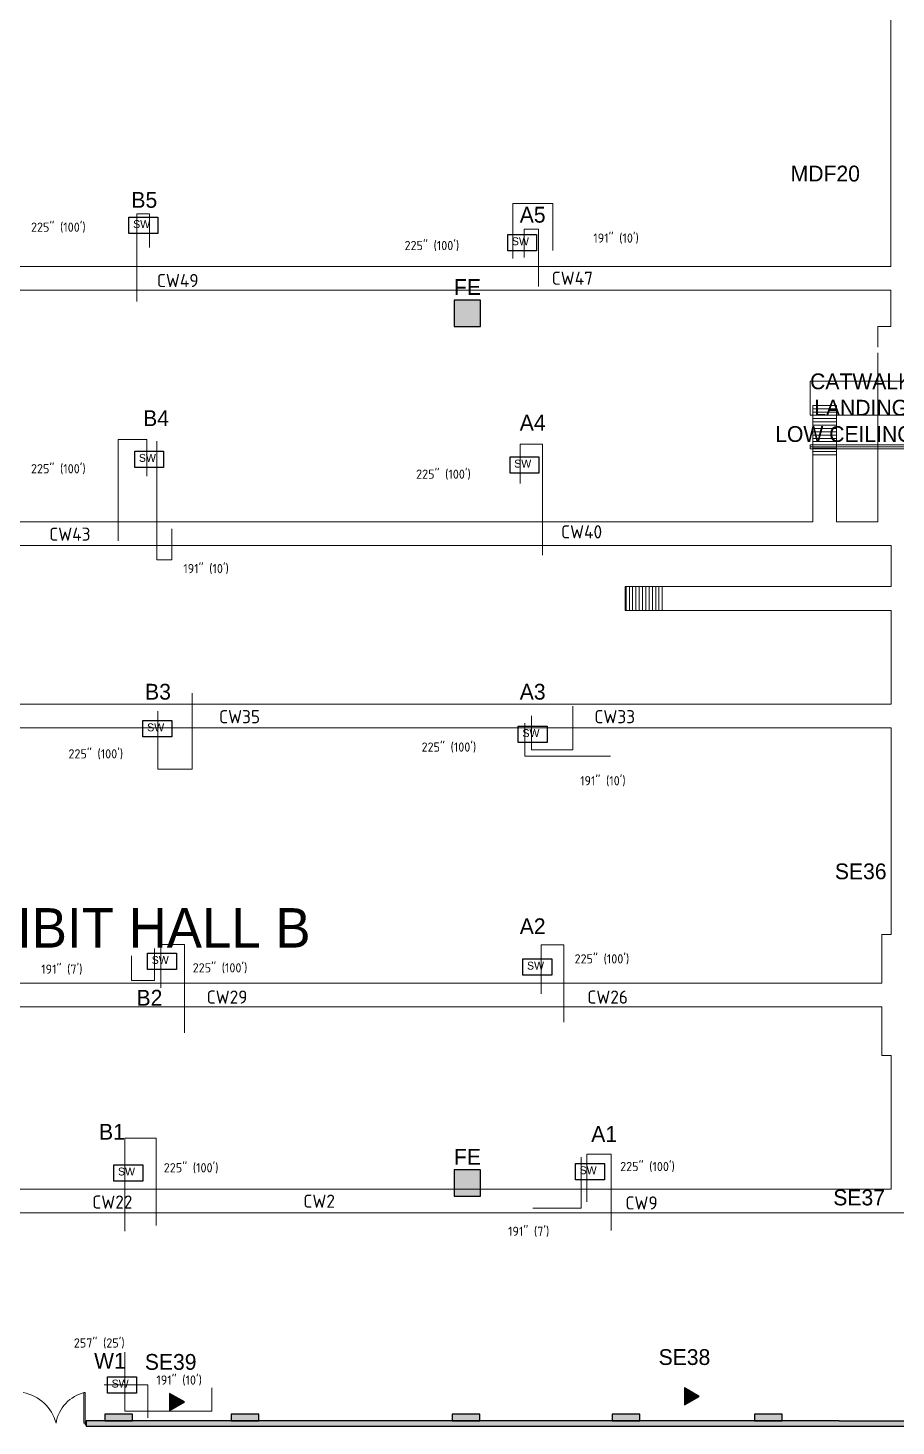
# Model space of a CAD drawing. Header units: inches. Extents: x 812 to 4509, y -5858 to -1986.
# Drawn here: x 2137 to 3456, y -5857 to -3734 of the extents above; entities that cross this region are included whole.
import ezdxf
from ezdxf.enums import TextEntityAlignment as Align

# ---------------------------------------------------------------- set-up
doc = ezdxf.new("R2010")
doc.units = ezdxf.units.IN
doc.header["$LTSCALE"] = 100
doc.header["$MEASUREMENT"] = 0
doc.linetypes.add('DASHEDTINY', pattern=[2.8575, 1.905, -0.9525])
for name, color, linetype, lineweight in [('bldg_catwalk1', 1, 'CONTINUOUS', 5), ('bldg_doors', 7, 'CONTINUOUS', 18), ('bldg_fire', 1, 'CONTINUOUS', 18), ('bldg_text1', 94, 'CONTINUOUS', 25), ('bldg_wallint', 7, 'CONTINUOUS', 25), ('bldg_wallintsol', 7, 'CONTINUOUS', 25), ('data_location', 110, 'CONTINUOUS', 25), ('Key', 120, 'CONTINUOUS', 25), ('Switch_Location', 40, 'CONTINUOUS', 25)]:
    doc.layers.add(name, color=color, linetype=linetype, lineweight=lineweight)
doc.layers.add('bldg_clmn', color=9, linetype='CONTINUOUS')
doc.layers.add('WIRE RUN', color=200, linetype='DASHEDTINY', lineweight=13, true_color=0xaa00ff)
doc.styles.add('bldgtx36', font='bldgtx36')
doc.styles.add('bldgtx48', font='bldgtx48')
doc.styles.add('iso3098', font='iso3098')
doc.styles.add('showtx24', font='showtx24')

msp = doc.modelspace()

# ---------------------------------------------------------------- hatches: boundary and pattern name
at = {"layer": 'bldg_clmn'}
for points in [[(2824.458227699164, -4186.990741286925), (2824.458227699164, -4146.990741286926), (2784.458227699164, -4146.990741286926), (2784.458227699164, -4186.990741286925)], [(2824.458227699164, -5507.990741286926), (2824.458227699164, -5467.990741286926), (2784.458227699164, -5467.990741286926), (2784.458227699164, -5507.990741286926)], [(2253.458227699163, -5848.990741286926), (2295.458227699163, -5848.990741286926), (2295.458227699163, -5838.990741286926), (2253.458227699163, -5838.990741286926)], [(2445.458227699163, -5848.990741286926), (2487.458227699163, -5848.990741286926), (2487.458227699163, -5838.990741286926), (2445.458227699163, -5838.990741286926)], [(2781.458227699163, -5848.990741286926), (2823.458227699163, -5848.990741286926), (2823.458227699163, -5838.990741286926), (2781.458227699163, -5838.990741286926)], [(3024.458227699156, -5848.990741286927), (3066.458227699156, -5848.990741286927), (3066.458227699156, -5838.990741286927), (3024.458227699156, -5838.990741286927)], [(3240.458227699156, -5848.990741286927), (3282.458227699156, -5848.990741286927), (3282.458227699156, -5838.990741286927), (3240.458227699156, -5838.990741286927)]]:
    msp.add_hatch(color=256, dxfattribs=at).paths.add_polyline_path(points, flags=0)
at = {"layer": 'bldg_wallintsol'}
for points in [[(3521.708227699159, -5752.990741286928), (3517.083227699159, -5752.990741286927), (3517.083227699159, -5848.990741286927), (3511.708227699157, -5848.990741286927), (3511.708227699157, -5752.990741286927), (3504.458227699156, -5752.990741286927), (3504.458227699156, -5848.990741286927), (3368.992481570487, -5848.990741286926), (2225.458227699164, -5848.990741286927), (2225.458227699164, -5857.115741286927), (3368.992481570487, -5857.115741286927), (3521.708227699159, -5857.115741286926)], [(3521.708227699159, -5752.990741286928), (3517.08322769916, -5752.990741286928), (3517.08322769916, -5848.990741286927), (3511.708227699157, -5848.990741286927), (3511.708227699157, -5752.990741286927), (3504.458227699156, -5752.990741286927), (3504.458227699156, -5848.990741286928), (3368.992481570487, -5848.990741286925), (3368.992481570486, -5857.115741286926), (3521.708227699159, -5857.115741286926)]]:
    msp.add_hatch(color=256, dxfattribs=at).paths.add_polyline_path(points, flags=0)
at = {"layer": 'data_location'}
for points in [[(2374.433780627048, -5820.547692458681), (2352.044384746477, -5807.62116872004), (2352.044384746477, -5833.474216197322)], [(3156.493822516531, -5812.041487269816), (3134.10442663596, -5799.114963531175), (3134.10442663596, -5824.968011008457)]]:
    msp.add_hatch(color=256, dxfattribs=at).paths.add_polyline_path(points, flags=0)

# ---------------------------------------------------------------- linework, layer by layer
at = {"layer": 'bldg_catwalk1', "linetype": 'CONTINUOUS', "lineweight": 5}
for p, q in [((3447.458227699164, -4095.990741286946), (3447.458227699164, -3698.490741286947)), ((1044.83322769912, -4095.990741286946), (3447.458227699164, -4095.990741286946)), ((3447.458227699164, -4131.990741286947), (1044.83322769912, -4131.990741286947)), ((3447.458227699164, -4186.990741286947), (3447.458227699164, -4131.990741286947)), ((3427.958227699164, -4186.990741286947), (3427.958227699164, -4218.490741286947)), ((3427.958227699164, -4186.990741286947), (3447.458227699164, -4186.990741286947)), ((3427.958227699163, -4483.740741286927), (3427.958227699164, -4226.990741286947)), ((3504.958227699164, -4270.240741286927), (3324.958227699164, -4270.240741286927)), ((3324.958227699164, -4321.990741286927), (3324.958227699164, -4270.240741286927)), ((3364.958227699164, -4306.990741286926), (3328.958227699164, -4306.990741286926)), ((3328.958227699164, -4381.990741286927), (3328.958227699164, -4306.990741286926)), ((3364.958227699164, -4381.990741286927), (3364.958227699164, -4306.990741286926)), ((3324.958227699164, -4321.990741286927), (3504.958227699164, -4321.990741286927)), ((3364.958227699164, -4311.990741286927), (3328.958227699164, -4311.990741286927)), ((3364.958227699164, -4316.990741286927), (3328.958227699164, -4316.990741286927)), ((3364.958227699164, -4321.990741286927), (3328.958227699164, -4321.990741286927)), ((3364.958227699164, -4326.990741286927), (3328.958227699164, -4326.990741286927)), ((3364.958227699164, -4331.990741286927), (3328.958227699164, -4331.990741286927)), ((3364.958227699164, -4336.990741286927), (3328.958227699164, -4336.990741286927)), ((3364.958227699164, -4341.990741286926), (3328.958227699164, -4341.990741286926)), ((3364.958227699164, -4346.990741286926), (3328.958227699164, -4346.990741286926)), ((3364.958227699164, -4351.990741286927), (3328.958227699164, -4351.990741286927)), ((3504.958227699164, -4366.990741286927), (3324.958227699164, -4366.990741286927)), ((3324.958227699164, -4372.990741286927), (3324.958227699164, -4366.990741286927)), ((3504.958227699164, -4369.990741286927), (3324.958227699164, -4369.990741286927)), ((3504.958227699164, -4372.990741286927), (3324.958227699164, -4372.990741286927)), ((3364.958227699164, -4356.990741286927), (3328.958227699164, -4356.990741286927)), ((3364.958227699164, -4361.990741286927), (3328.958227699164, -4361.990741286927)), ((3364.958227699164, -4366.990741286927), (3328.958227699164, -4366.990741286927)), ((3364.958227699164, -4371.990741286927), (3328.958227699164, -4371.990741286927)), ((3364.958227699164, -4376.990741286927), (3328.958227699164, -4376.990741286927)), ((3364.958227699164, -4381.990741286927), (3328.958227699164, -4381.990741286927)), ((3328.958227699164, -4381.990741286927), (3328.958227699164, -4483.740741286927)), ((3364.958227699163, -4483.740741286927), (3364.958227699164, -4381.990741286927)), ((3328.958227699164, -4483.740741286927), (1044.83322769912, -4483.740741286927)), ((3427.958227699163, -4483.740741286927), (3364.958227699163, -4483.740741286927)), ((3447.958227699164, -4519.740741286926), (1044.83322769912, -4519.740741286926)), ((3447.958227699164, -4582.240741286926), (3447.958227699164, -4519.740741286926)), ((3043.958227699164, -4618.240741286927), (3043.958227699164, -4582.240741286926)), ((3043.958227699164, -4582.240741286926), (3100.458227699164, -4582.240741286926)), ((3045.458227699164, -4618.240741286927), (3045.458227699164, -4582.240741286926)), ((3050.458227699164, -4618.240741286927), (3050.458227699164, -4582.240741286926)), ((3055.458227699164, -4618.240741286927), (3055.458227699164, -4582.240741286926)), ((3060.458227699164, -4618.240741286927), (3060.458227699164, -4582.240741286926)), ((3065.458227699164, -4618.240741286927), (3065.458227699164, -4582.240741286926)), ((3070.458227699164, -4618.240741286927), (3070.458227699164, -4582.240741286926)), ((3075.458227699164, -4618.240741286927), (3075.458227699164, -4582.240741286926)), ((3080.458227699164, -4618.240741286927), (3080.458227699164, -4582.240741286926)), ((3085.458227699164, -4618.240741286927), (3085.458227699164, -4582.240741286926)), ((3090.458227699164, -4618.240741286927), (3090.458227699164, -4582.240741286926)), ((3095.458227699164, -4618.240741286927), (3095.458227699164, -4582.240741286926)), ((3100.458227699164, -4618.240741286927), (3100.458227699164, -4582.240741286926)), ((3100.458227699164, -4582.240741286926), (3447.958227699164, -4582.240741286926)), ((3100.458227699164, -4618.240741286927), (3043.958227699164, -4618.240741286927)), ((3447.958227699164, -4618.240741286927), (3100.458227699164, -4618.240741286927)), ((3447.958227699164, -4760.740741286927), (3447.958227699164, -4618.240741286927)), ((3447.958227699164, -4760.740741286927), (1044.83322769912, -4760.740741286927)), ((3447.958227699164, -4796.740741286927), (1044.83322769912, -4796.740741286927)), ((3447.958227699164, -5110.740741286927), (3447.958227699164, -4796.740741286927)), ((3447.958227699164, -5110.740741286927), (3433.958227699156, -5110.740741286927)), ((3433.958227699156, -5110.740741286927), (3433.958227699156, -5184.490741286927)), ((1044.83322769912, -5184.490741286927), (3433.958227699156, -5184.490741286927)), ((3433.958227699156, -5220.490741286926), (1044.83322769912, -5220.490741286926)), ((3433.958227699156, -5294.240741286927), (3433.958227699156, -5220.490741286926)), ((3447.958227699164, -5294.240741286927), (3433.958227699156, -5294.240741286927)), ((3447.958227699164, -5497.240741286927), (3447.958227699164, -5294.240741286927)), ((1044.83322769912, -5497.240741286927), (3447.958227699164, -5497.240741286927)), ((3483.958227699164, -5533.240741286927), (1044.83322769912, -5533.240741286926))]:
    msp.add_line(p, q, dxfattribs=at)
at = {"layer": 'bldg_clmn'}
for points in [[(2824.458227699164, -4186.990741286925), (2824.458227699164, -4146.990741286926), (2784.458227699164, -4146.990741286926), (2784.458227699164, -4186.990741286925)], [(2824.458227699164, -5507.990741286926), (2824.458227699164, -5467.990741286926), (2784.458227699164, -5467.990741286926), (2784.458227699164, -5507.990741286926)], [(2253.458227699163, -5848.990741286926), (2295.458227699163, -5848.990741286926), (2295.458227699163, -5838.990741286926), (2253.458227699163, -5838.990741286926)], [(2445.458227699163, -5848.990741286926), (2487.458227699163, -5848.990741286926), (2487.458227699163, -5838.990741286926), (2445.458227699163, -5838.990741286926)], [(2781.458227699163, -5848.990741286926), (2823.458227699163, -5848.990741286926), (2823.458227699163, -5838.990741286926), (2781.458227699163, -5838.990741286926)], [(3024.458227699156, -5848.990741286927), (3066.458227699156, -5848.990741286927), (3066.458227699156, -5838.990741286927), (3024.458227699156, -5838.990741286927)], [(3240.458227699156, -5848.990741286927), (3282.458227699156, -5848.990741286927), (3282.458227699156, -5838.990741286927), (3240.458227699156, -5838.990741286927)]]:
    msp.add_lwpolyline(points, close=True, dxfattribs=at)
at = {"layer": 'bldg_doors'}
for p, q in [((2221.616122436006, -5852.954557076401), (2221.616122436006, -5806.37560970798)), ((2221.616122436006, -5806.37560970798), (2223.537175067585, -5806.37560970798)), ((2223.537175067585, -5806.37560970798), (2223.537175067585, -5852.954557076401)), ((2223.537175067585, -5852.954557076401), (2221.616122436006, -5852.954557076401)), ((2223.537175067585, -5850.553241286927), (2225.458227699164, -5850.553241286927)), ((2223.537175067585, -5855.355872865874), (2223.537175067585, -5850.553241286927)), ((2225.458227699164, -5855.355872865874), (2223.537175067585, -5855.355872865874)), ((2225.458227699164, -5850.553241286927), (2225.458227699164, -5855.355872865874))]:
    msp.add_line(p, q, dxfattribs=at)
for centre, radius, start, end in [((2118.555279304734, -5868.38385765809), 62.94586413778856, 14.18893519468062, 80.09835967922116), ((2234.694346587634, -5860.934753540335), 55.68826314446802, 101.5574562239916, 171.7610806139582)]:
    msp.add_arc(centre, radius, start, end, dxfattribs=at)
at = {"layer": 'bldg_wallint'}
for p, q in [((2225.458227699164, -5848.990741286927), (2225.458227699164, -5857.115741286929)), ((3368.992481570487, -5848.990741286926), (2225.458227699164, -5848.990741286927)), ((2225.458227699164, -5848.990741286927), (2225.458227699164, -5857.115741286927)), ((2225.458227699164, -5857.115741286927), (3368.992481570487, -5857.115741286927)), ((3368.992481570487, -5848.990741286926), (3504.458227699156, -5848.990741286927)), ((3368.992481570487, -5857.115741286927), (3521.708227699159, -5857.115741286926))]:
    msp.add_line(p, q, dxfattribs=at)
at = {"layer": 'data_location'}
for points in [[(2374.433780627048, -5820.547692458681), (2352.044384746477, -5807.62116872004), (2352.044384746477, -5833.474216197322)], [(3156.493822516531, -5812.041487269816), (3134.10442663596, -5799.114963531175), (3134.10442663596, -5824.968011008457)]]:
    msp.add_lwpolyline(points, close=True, dxfattribs=at)
at = {"layer": 'Switch_Location'}
for points in [[(2290.316627599563, -4021.213689283656), (2334.209104856824, -4021.213689283656), (2334.209104856824, -4046.037204439374), (2290.316627599563, -4046.037204439374)], [(2865.631995976956, -4047.266040891742), (2909.524473234217, -4047.266040891742), (2909.524473234217, -4072.089556047461), (2865.631995976956, -4072.089556047461)], [(2299.055358175333, -4376.282964785833), (2342.947835432593, -4376.282964785833), (2342.947835432593, -4401.106479941551), (2299.055358175333, -4401.106479941551)], [(2869.156373435914, -4384.96708198853), (2913.048850693175, -4384.96708198853), (2913.048850693175, -4409.790597144247), (2869.156373435914, -4409.790597144247)], [(2311.570087129933, -4785.566627702565), (2355.462564387194, -4785.566627702565), (2355.462564387194, -4810.390142858285), (2311.570087129933, -4810.390142858285)], [(2881.671102390514, -4794.250744905261), (2925.563579647775, -4794.250744905261), (2925.563579647775, -4819.07426006098), (2881.671102390514, -4819.07426006098)], [(2318.492199959447, -5138.842649260599), (2362.384677216708, -5138.842649260599), (2362.384677216708, -5163.666164416317), (2318.492199959447, -5163.666164416317)], [(2888.593215220028, -5147.526766463295), (2932.485692477289, -5147.526766463295), (2932.485692477289, -5172.350281619014), (2888.593215220028, -5172.350281619014)], [(2267.255335731329, -5460.191830977784), (2311.14781298859, -5460.191830977784), (2311.14781298859, -5485.015346133502), (2267.255335731329, -5485.015346133502)], [(2968.54996329961, -5458.322825609645), (3012.442440556871, -5458.322825609645), (3012.442440556871, -5483.146340765364), (2968.54996329961, -5483.146340765364)], [(2257.623031036443, -5782.277451173202), (2301.515508293704, -5782.277451173202), (2301.515508293704, -5807.100966328921), (2257.623031036443, -5807.100966328921)]]:
    msp.add_lwpolyline(points, close=True, dxfattribs=at)
at = {"layer": 'WIRE RUN'}
for p, q in [((2873.603182450498, -4083.767934735565), (2873.603182450498, -4000.128347174635)), ((2873.603182450498, -4000.128347174635), (2934.392106338518, -4000.128347174635)), ((2934.392106338518, -4000.128347174635), (2934.392106338518, -4071.624061153512)), ((2332.782325713552, -4361.445260381934), (2332.782325713552, -4541.625610111698)), ((2355.383978988463, -4541.625610111698), (2355.383978988463, -4494.281025338067)), ((2332.782325713552, -4541.625610111698), (2355.383978988463, -4541.625610111698)), ((2891.835419772971, -4789.507454429595), (2891.835419772971, -4839.677430742652)), ((2891.835419772971, -4839.677430742652), (3021.93517555437, -4839.677430742652)), ((2329.181342611816, -5132.055644149747), (2329.181342611816, -5180.615704337007)), ((2294.346587819723, -5180.615704337007), (2294.346587819723, -5142.800319738377)), ((2329.181342611816, -5180.615704337007), (2294.346587819723, -5180.615704337007)), ((2977.172419463294, -5448.906704262241), (2977.172419463294, -5526.155430376011)), ((2977.172419463294, -5526.155430376011), (2903.979032797497, -5526.155430376011)), ((2252.601556227315, -5794.278837805235), (2318.831920618261, -5794.278837805235)), ((2318.831920618261, -5794.278837805235), (2318.831920618261, -5844.489178168955))]:
    msp.add_line(p, q, dxfattribs=at)
at = {"layer": 'WIRE RUN', "color": 40, "true_color": 0xffaa00}
for p, q in [((2302.191893913231, -4148.934196740794), (2302.191893913231, -4015.746727024306)), ((2302.191893913231, -4015.746727024306), (2321.501907334487, -4015.746727024306)), ((2321.501907334487, -4015.746727024306), (2321.501907334487, -4067.201777831939)), ((2912.204818110613, -4039.351918683156), (2890.591474982349, -4039.351918683156)), ((2890.591474982349, -4039.351918683156), (2890.591474982349, -4082.167495423613)), ((2912.204818110613, -4126.4401093571), (2912.204818110613, -4039.351918683156)), ((2273.877705681867, -4512.783279061785), (2273.877705681867, -4358.933270391886)), ((2273.877705681867, -4358.933270391886), (2317.338510444657, -4358.933270391886)), ((2317.338510444657, -4358.933270391886), (2317.338510444657, -4414.190271306056)), ((2918.433122892882, -4365.70096768362), (2884.33085271915, -4365.70096768362)), ((2884.33085271915, -4365.70096768362), (2884.33085271915, -4425.436726197437)), ((2918.433122892882, -4534.292449264084), (2918.433122892882, -4365.70096768362)), ((2386.259530426475, -4744.015236828792), (2386.259530426475, -4859.298750163418)), ((2334.244950361602, -4859.298750163418), (2334.244950361602, -4771.279505458489)), ((2964.685615926811, -4763.881538421387), (2964.685615926811, -4829.937724967568)), ((2901.919403190353, -4829.937724967568), (2901.919403190353, -4778.484720037403)), ((2964.685615926811, -4829.937724967568), (2901.919403190353, -4829.937724967568)), ((2386.259530426475, -4859.298750163418), (2334.244950361602, -4859.298750163418)), ((2374.433366226393, -5125.533413986123), (2338.480300871465, -5125.533413986123)), ((2338.480300871465, -5125.533413986123), (2338.480300871465, -5191.654904625374)), ((2374.433366226393, -5259.862300207499), (2374.433366226393, -5125.533413986123)), ((2951.081469452803, -5126.363698400877), (2916.613887950923, -5126.363698400877)), ((2916.613887950923, -5126.363698400877), (2916.613887950923, -5200.623981723344)), ((2951.081469452803, -5243.449166339575), (2951.081469452803, -5126.363698400877)), ((2331.472535431557, -5419.976239913472), (2284.130017639895, -5419.976239913472)), ((2284.130017639895, -5419.976239913472), (2284.130017639895, -5561.357885946735)), ((2331.472535431557, -5552.48768710301), (2331.472535431557, -5419.976239913472)), ((3022.578721894861, -5444.047475110887), (2986.08310633426, -5444.047475110887)), ((2986.08310633426, -5444.047475110887), (2986.08310633426, -5516.697228769634)), ((3022.578721894861, -5559.952380386142), (3022.578721894861, -5444.047475110887)), ((2284.029693502532, -5744.988528682022), (2284.029693502532, -5834.573838410945)), ((2416.069276698629, -5834.573838410945), (2416.069276698629, -5799.148471728829)), ((2284.029693502532, -5834.573838410945), (2416.069276698629, -5834.573838410945))]:
    msp.add_line(p, q, dxfattribs=at)

# ---------------------------------------------------------------- texts
at = {"layer": 'bldg_catwalk1', "insert": (3402.558029793873, -4258.397934176004), "char_height": 24, "width": 259.3333333333378, "attachment_point": 2, "style": 'showtx24'}
msp.add_mtext("CATWALK\\PLANDING\\PLOW CEILING 16'", dxfattribs=at)
at = {"layer": 'bldg_fire', "style": 'bldgtx36'}
for p in [(2804.567247562423, -4139.099599978897), (2804.567247562423, -5460.099599978898)]:
    msp.add_text('FE', height=24, dxfattribs=at).set_placement(p, align=Align.CENTER)
at = {"layer": 'bldg_text1', "style": 'bldgtx36'}
msp.add_text('EXHIBIT HALL B', height=60, dxfattribs=at).set_placement((2260.831042897174, -5130.476173901901), align=Align.CENTER)
at = {"layer": 'data_location'}
for s, height, style, p in [('MDF20', 24, 'showtx24', (3295.495611653251, -3966.813967855501)), ('CW49', 20, 'iso3098', (2332.694610262078, -4127.257435433209)), ('CW47', 20, 'iso3098', (2932.462635055072, -4123.701498527323)), ('CW43', 20, 'iso3098', (2169.121512591262, -4512.483933571002)), ('CW40', 20, 'iso3098', (2946.686382678621, -4508.927996665115)), ('CW35', 20, 'iso3098', (2427.207857283658, -4789.726110375414)), ('CW33', 20, 'iso3098', (2997.284994224795, -4789.726110375414)), ('SE36', 24, 'showtx24', (3362.654578996568, -5026.629792741983)), ('CW29', 20, 'iso3098', (2408.34005606102, -5215.599337972102)), ('CW26', 20, 'iso3098', (2986.503393526144, -5215.599337972102)), ('SE37', 24, 'showtx24', (3360.20059114292, -5521.987934248981)), ('CW22', 20, 'iso3098', (2234.486744795283, -5526.918058145631)), ('CW2', 20, 'iso3098', (2555.239365580131, -5525.570358058299)), ('CW9', 20, 'iso3098', (3044.45449728139, -5528.265758232962)), ('SE39', 24, 'showtx24', (2314.446305686352, -5771.7184403467)), ('SE38', 24, 'showtx24', (3094.87129640471, -5764.346662953133))]:
    msp.add_text(s, height=height, dxfattribs=dict(at, style=style)).set_placement(p)
at = {"layer": 'Key', "color": 4, "style": 'iso3098'}
for s, p in [('225" (100\')', (2141.502498380372, -4043.222863737459)), ('225" (100\')', (2708.917976957025, -4071.128543011721)), ('191" (10\')', (2995.653637317617, -4059.762255217202)), ('225" (100\')', (2141.502498380372, -4410.130869010158)), ('225" (100\')', (2726.488219463041, -4418.399218424755)), ('191" (10\')', (2372.858285444005, -4561.836043377188)), ('225" (100\')', (2734.756568877637, -4832.85023283138)), ('225" (100\')', (2198.34740060572, -4843.185669599625)), ('191" (10\')', (2975.666623457745, -4884.026706798324)), ('225" (100\')', (2967.202725302496, -5154.571637223073)), ('191" (7\')', (2156.998535757387, -5170.240745271692)), ('225" (100\')', (2387.120158330061, -5168.176985275731)), ('225" (100\')', (2343.211989614664, -5471.823616814607)), ('225" (100\')', (3036.466315388757, -5469.968342080153)), ('191" (7\')', (2866.137787505646, -5568.382061360342)), ('257" (25\')', (2206.602677974354, -5737.919767178948)), ('191" (10\')', (2331.964333455313, -5794.274457117454))]:
    msp.add_text(s, height=14, dxfattribs=at).set_placement(p)
at = {"layer": 'Switch_Location'}
for s, height, style, p in [('B5', 24, 'showtx24', (2294.02796320428, -4006.798919381314)), ('A5', 24, 'showtx24', (2883.935523333541, -4029.332293418936)), ('SW', 12, 'bldgtx48', (2296.695750028073, -4037.577174931523)), ('SW', 12, 'bldgtx48', (2872.011118405466, -4063.629526539609)), ('B4', 24, 'showtx24', (2311.862284574995, -4338.32669570787)), ('A4', 24, 'showtx24', (2883.935523333541, -4345.111872874388)), ('SW', 12, 'bldgtx48', (2305.434480603842, -4392.6464504337)), ('SW', 12, 'bldgtx48', (2875.535495864424, -4401.330567636396)), ('B3', 24, 'showtx24', (2314.819871610248, -4753.814677026169)), ('A3', 24, 'showtx24', (2883.935523333541, -4753.814677026169)), ('SW', 12, 'bldgtx48', (2317.949209558443, -4801.930113350432)), ('SW', 12, 'bldgtx48', (2888.050224819025, -4810.614230553128)), ('A2', 24, 'showtx24', (2883.93552333354, -5110.036766058173)), ('SW', 12, 'bldgtx48', (2324.871322387957, -5155.206134908465)), ('SW', 12, 'bldgtx48', (2894.972337648538, -5163.890252111162)), ('B2', 24, 'showtx24', (2301.834132805183, -5218.599676456618)), ('B1', 24, 'showtx24', (2244.908515449499, -5422.155158067311)), ('A1', 24, 'showtx24', (2992.551281939434, -5425.547746650568)), ('SW', 12, 'bldgtx48', (2273.634458159839, -5476.55531662565)), ('SW', 12, 'bldgtx48', (2974.92908572812, -5474.686311257512)), ('W1', 24, 'showtx24', (2237.322595474942, -5769.94941059149)), ('SW', 12, 'bldgtx48', (2264.002153464953, -5798.64093682107))]:
    msp.add_text(s, height=height, dxfattribs=dict(at, style=style)).set_placement(p)

doc.saveas('drawing.dxf')
